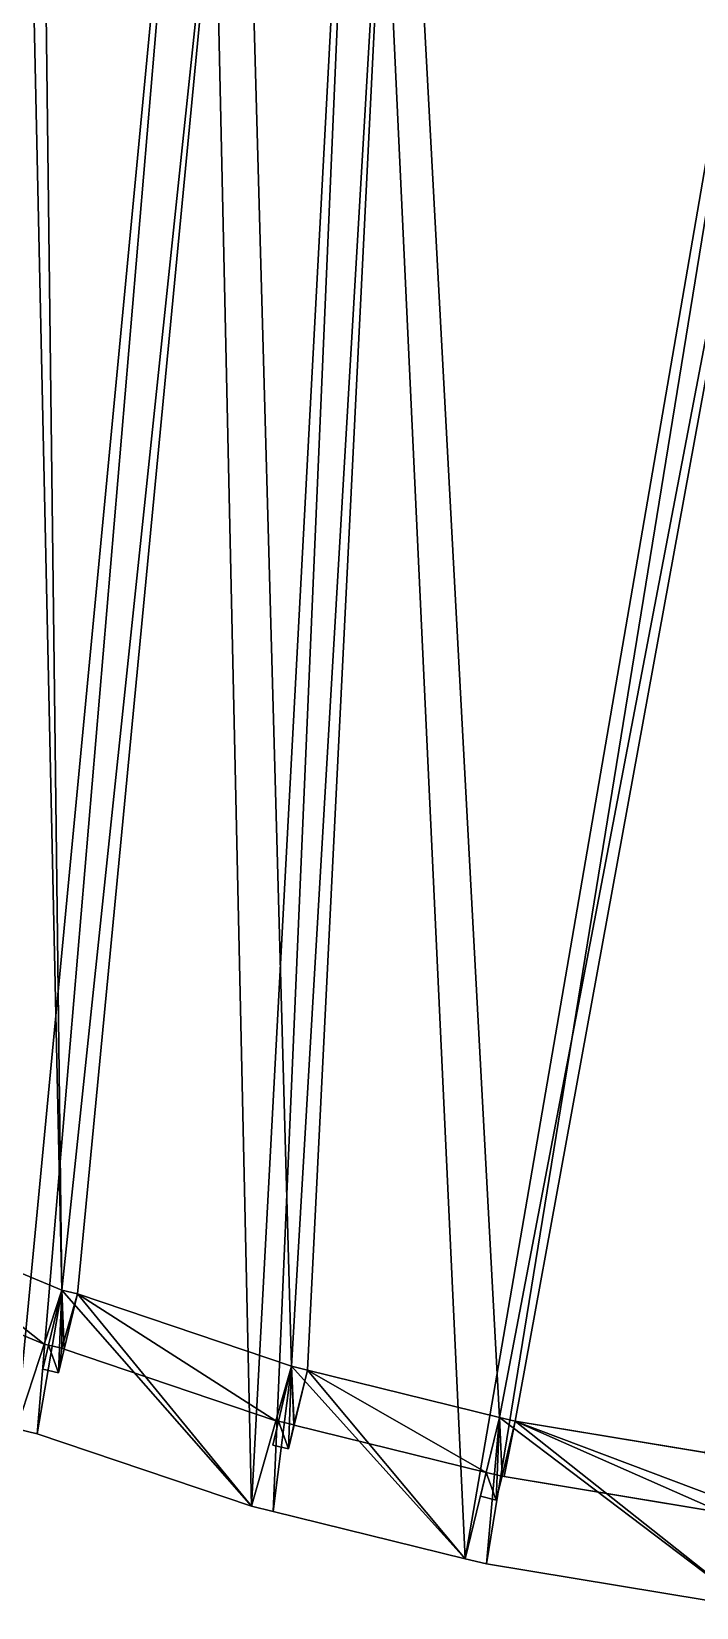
# Model space of a CAD drawing. Extents: x -282 to 16, y -6 to 46.
# Drawn here: x -8.19 to -4.07, y -2.38 to 7.37 of the extents above; entities that cross this region are included whole.
import ezdxf

# ---------------------------------------------------------------- set-up
doc = ezdxf.new("R2010")
doc.units = 0

msp = doc.modelspace()

# ---------------------------------------------------------------- linework, layer by layer
for points in [[(-6.1277, 11.2848, 11.1482), (-5.5031, -2.0778, 11.1482), (-3.0807, 11.9718, 11.1482)], [(-3.0807, 11.9718, 11.1482), (-5.5031, -2.0778, 11.1482), (-6.1277, 11.2848, 11.1482)], [(-3.0807, 11.9718, 11.1482), (-5.5031, -2.0778, 11.1482), (-5.3718, -2.1093, 11.1482)], [(-5.3718, -2.1093, 11.1482), (-5.5031, -2.0778, 11.1482), (-3.0807, 11.9718, 11.1482)], [(-3.0807, 11.9718, 11.1482), (-5.3718, -2.1093, 11.1482), (-3.737, -2.3796, 11.1482)], [(-3.737, -2.3796, 11.1482), (-5.3718, -2.1093, 11.1482), (-3.0807, 11.9718, 11.1482)], [(-7.1093, 11.0319, 11.1482), (-6.8268, -1.7527, 11.1482), (-6.1277, 11.2848, 11.1482)], [(-6.1277, 11.2848, 11.1482), (-6.8268, -1.7527, 11.1482), (-7.1093, 11.0319, 11.1482)], [(-6.1277, 11.2848, 11.1482), (-6.8268, -1.7527, 11.1482), (-6.6926, -1.7848, 11.1482)], [(-6.6926, -1.7848, 11.1482), (-6.8268, -1.7527, 11.1482), (-6.1277, 11.2848, 11.1482)], [(-6.1277, 11.2848, 11.1482), (-6.6926, -1.7848, 11.1482), (-5.5031, -2.0778, 11.1482)], [(-5.5031, -2.0778, 11.1482), (-6.6926, -1.7848, 11.1482), (-6.1277, 11.2848, 11.1482)], [(-8.3621, 10.709, 11.1482), (-8.2806, -1.2741, 11.1482), (-7.1093, 11.0319, 11.1482)], [(-7.1093, 11.0319, 11.1482), (-8.2806, -1.2741, 11.1482), (-8.3621, 10.709, 11.1482)], [(-7.1093, 11.0319, 11.1482), (-8.2806, -1.2741, 11.1482), (-8.1529, -1.3047, 11.1482)], [(-8.1529, -1.3047, 11.1482), (-8.2806, -1.2741, 11.1482), (-7.1093, 11.0319, 11.1482)], [(-7.1093, 11.0319, 11.1482), (-8.1529, -1.3047, 11.1482), (-6.8268, -1.7527, 11.1482)], [(-6.8268, -1.7527, 11.1482), (-8.1529, -1.3047, 11.1482), (-7.1093, 11.0319, 11.1482)], [(-2.9424, 11.0804, 10.9382), (-5.2907, -1.2033, 10.9382), (-5.9164, 10.4099, 10.9382)], [(-5.9164, 10.4099, -0.0618), (-5.2907, -1.2033, -0.0618), (-2.9424, 11.0804, -0.0618)], [(-2.9424, 11.0804, -0.0618), (-5.2907, -1.2033, -0.0618), (-5.9164, 10.4099, -0.0618)], [(-5.1934, -1.2265, 10.9382), (-5.2907, -1.2033, 10.9382), (-2.9424, 11.0804, 10.9382)], [(-2.9424, 11.0804, -0.0618), (-5.2907, -1.2033, -0.0618), (-5.1934, -1.2265, -0.0618)], [(-5.1934, -1.2265, -0.0618), (-5.2907, -1.2033, -0.0618), (-2.9424, 11.0804, -0.0618)], [(-4.0172, -1.4211, 10.9382), (-5.1934, -1.2265, 10.9382), (-2.9424, 11.0804, 10.9382)], [(-2.9424, 11.0804, -0.0618), (-5.1934, -1.2265, -0.0618), (-3.4728, -1.5111, -0.0618)], [(-3.4728, -1.5111, -0.0618), (-5.1934, -1.2265, -0.0618), (-2.9424, 11.0804, -0.0618)], [(-5.9164, 10.4099, 10.9382), (-6.5775, -0.8869, 10.9382), (-6.8848, 10.1603, 10.9382)], [(-6.8848, 10.1603, -0.0618), (-6.5775, -0.8869, -0.0618), (-5.9164, 10.4099, -0.0618)], [(-5.9164, 10.4099, -0.0618), (-6.5775, -0.8869, -0.0618), (-6.8848, 10.1603, -0.0618)], [(-6.4802, -0.9102, 10.9382), (-6.5775, -0.8869, 10.9382), (-5.9164, 10.4099, 10.9382)], [(-5.9164, 10.4099, -0.0618), (-6.5775, -0.8869, -0.0618), (-6.4802, -0.9102, -0.0618)], [(-6.4802, -0.9102, -0.0618), (-6.5775, -0.8869, -0.0618), (-5.9164, 10.4099, -0.0618)], [(-5.2907, -1.2033, 10.9382), (-6.4802, -0.9102, 10.9382), (-5.9164, 10.4099, 10.9382)], [(-5.9164, 10.4099, -0.0618), (-6.4802, -0.9102, -0.0618), (-5.2907, -1.2033, -0.0618)], [(-5.2907, -1.2033, -0.0618), (-6.4802, -0.9102, -0.0618), (-5.9164, 10.4099, -0.0618)], [(-6.8848, 10.1603, 10.9382), (-8.0009, -0.4156, 10.9382), (-8.1262, 9.8404, 10.9382)], [(-8.1262, 9.8404, -0.0618), (-8.0009, -0.4156, -0.0618), (-6.8848, 10.1603, -0.0618)], [(-6.8848, 10.1603, -0.0618), (-8.0009, -0.4156, -0.0618), (-8.1262, 9.8404, -0.0618)], [(-7.9036, -0.4389, 10.9382), (-8.0009, -0.4156, 10.9382), (-6.8848, 10.1603, 10.9382)], [(-6.8848, 10.1603, -0.0618), (-8.0009, -0.4156, -0.0618), (-7.9036, -0.4389, -0.0618)], [(-7.9036, -0.4389, -0.0618), (-8.0009, -0.4156, -0.0618), (-6.8848, 10.1603, -0.0618)], [(-6.5775, -0.8869, 10.9382), (-7.9036, -0.4389, 10.9382), (-6.8848, 10.1603, 10.9382)], [(-6.8848, 10.1603, -0.0618), (-7.9036, -0.4389, -0.0618), (-6.5775, -0.8869, -0.0618)], [(-6.5775, -0.8869, -0.0618), (-7.9036, -0.4389, -0.0618), (-6.8848, 10.1603, -0.0618)], [(-8.0009, -0.4156, 10.9382), (-9.123, 0.0524, 10.9382), (-8.2224, 9.813, 10.9382)], [(-8.2224, 9.813, -0.0618), (-9.123, 0.0524, -0.0618), (-8.0009, -0.4156, -0.0618)], [(-8.0009, -0.4156, -0.0618), (-9.123, 0.0524, -0.0618), (-8.2224, 9.813, -0.0618)], [(-8.1262, 9.8404, 10.9382), (-8.0009, -0.4156, 10.9382), (-8.2224, 9.813, 10.9382)], [(-8.2224, 9.813, -0.0618), (-8.0009, -0.4156, -0.0618), (-8.1262, 9.8404, -0.0618)], [(-8.1262, 9.8404, -0.0618), (-8.0009, -0.4156, -0.0618), (-8.2224, 9.813, -0.0618)], [(-9.2723, -0.2645, -0.0618), (-9.123, 0.0524, -0.0618), (-8.1097, -0.7495, -0.0618)], [(-8.1097, -0.7495, -0.0618), (-9.123, 0.0524, -0.0618), (-9.2723, -0.2645, -0.0618)], [(-9.123, 0.0524, 10.9382), (-9.2723, -0.2645, 10.9382), (-8.1097, -0.7495, 10.9382)], [(-8.1097, -0.7495, 10.9382), (-9.2723, -0.2645, 10.9382), (-9.123, 0.0524, 10.9382)], [(-8.0009, -0.4156, 10.9482), (-9.123, 0.0524, 10.9482), (-8.2806, -1.2741, 10.9482)], [(-9.123, 0.0524, 10.9482), (-8.0009, -0.4156, 10.9482), (-9.123, 0.0524, 10.9382)], [(-8.0009, -0.4156, 10.9382), (-9.123, 0.0524, 10.9382), (-8.0009, -0.4156, 10.9482)], [(-9.123, 0.0524, 11.1482), (-8.0009, -0.4156, 11.1482), (-9.123, 0.0524, 10.9482)], [(-8.0009, -0.4156, 10.9482), (-9.123, 0.0524, 10.9482), (-8.0009, -0.4156, 11.1482)], [(-8.1097, -0.7495, -0.0618), (-9.123, 0.0524, -0.0618), (-8.0009, -0.4156, -0.0618)], [(-8.0009, -0.4156, -0.0618), (-9.123, 0.0524, -0.0618), (-8.1097, -0.7495, -0.0618)], [(-9.123, 0.0524, 10.9382), (-8.1097, -0.7495, 10.9382), (-8.0009, -0.4156, 10.9382)], [(-8.0009, -0.4156, 10.9382), (-8.1097, -0.7495, 10.9382), (-9.123, 0.0524, 10.9382)], [(-9.123, 0.0524, 10.9382), (-8.0009, -0.4156, -0.0618), (-9.123, 0.0524, -0.0618)], [(-8.0009, -0.4156, -0.0618), (-9.123, 0.0524, 10.9382), (-8.0009, -0.4156, 10.9382)], [(-8.0009, -0.4156, 10.9382), (-9.123, 0.0524, 10.9382), (-8.0009, -0.4156, -0.0618)], [(-9.123, 0.0524, -0.0618), (-8.0009, -0.4156, -0.0618), (-9.123, 0.0524, 10.9382)], [(-8.1097, -0.7495, 10.9382), (-9.2723, -0.2645, -0.0618), (-8.1097, -0.7495, -0.0618)], [(-9.2723, -0.2645, -0.0618), (-8.1097, -0.7495, 10.9382), (-9.2723, -0.2645, 10.9382)], [(-9.2723, -0.2645, 10.9382), (-8.1097, -0.7495, 10.9382), (-9.2723, -0.2645, -0.0618)], [(-8.1097, -0.7495, -0.0618), (-9.2723, -0.2645, -0.0618), (-8.1097, -0.7495, 10.9382)], [(-8.1529, -1.3047, 10.9482), (-8.0009, -0.4156, 10.9482), (-8.2806, -1.2741, 10.9482)], [(-6.8268, -1.7527, 10.9482), (-8.0009, -0.4156, 10.9482), (-8.1529, -1.3047, 10.9482)], [(-8.1097, -0.7495, -0.0618), (-8.0009, -0.4156, -0.0618), (-8.0823, -0.756, -0.0618)], [(-8.0823, -0.756, -0.0618), (-8.0009, -0.4156, -0.0618), (-8.1097, -0.7495, -0.0618)], [(-8.0009, -0.4156, 10.9382), (-8.1097, -0.7495, 10.9382), (-8.0823, -0.756, 10.9382)], [(-8.0823, -0.756, 10.9382), (-8.1097, -0.7495, 10.9382), (-8.0009, -0.4156, 10.9382)], [(-8.0009, -0.4156, -0.0618), (-8.0005, -0.7756, -0.0618), (-8.0823, -0.756, -0.0618)], [(-8.0823, -0.756, 10.9382), (-8.0205, -0.9273, 10.9382), (-8.0009, -0.4156, 10.9382)], [(-8.0823, -0.756, -0.0618), (-8.0005, -0.7756, -0.0618), (-8.0009, -0.4156, -0.0618)], [(-8.0009, -0.4156, 10.9382), (-8.0205, -0.9273, 10.9382), (-8.0823, -0.756, 10.9382)], [(-8.0009, -0.4156, 10.9382), (-8.0823, -0.756, -0.0618), (-8.0823, -0.756, 10.9382)], [(-8.0823, -0.756, -0.0618), (-8.0009, -0.4156, 10.9382), (-8.0009, -0.4156, -0.0618)], [(-8.0009, -0.4156, -0.0618), (-8.0009, -0.4156, 10.9382), (-8.0823, -0.756, -0.0618)], [(-8.0823, -0.756, 10.9382), (-8.0823, -0.756, -0.0618), (-8.0009, -0.4156, 10.9382)], [(-8.0009, -0.4156, 10.9382), (-8.0205, -0.9273, 10.9382), (-7.9854, -0.7807, 10.9382)], [(-7.9854, -0.7807, 10.9382), (-8.0205, -0.9273, 10.9382), (-8.0009, -0.4156, 10.9382)], [(-8.0005, -0.7756, -0.0618), (-8.0009, -0.4156, -0.0618), (-7.9036, -0.4389, -0.0618)], [(-8.0009, -0.4156, 10.9382), (-7.9036, -0.4389, -0.0618), (-8.0009, -0.4156, -0.0618)], [(-7.9036, -0.4389, -0.0618), (-8.0009, -0.4156, 10.9382), (-7.9036, -0.4389, 10.9382)], [(-8.0009, -0.4156, 10.9382), (-7.9854, -0.7807, 10.9382), (-7.9036, -0.4389, 10.9382)], [(-7.9036, -0.4389, -0.0618), (-8.0009, -0.4156, -0.0618), (-8.0005, -0.7756, -0.0618)], [(-7.9036, -0.4389, 10.9382), (-8.0009, -0.4156, 10.9382), (-7.9036, -0.4389, -0.0618)], [(-8.0009, -0.4156, -0.0618), (-7.9036, -0.4389, -0.0618), (-8.0009, -0.4156, 10.9382)], [(-7.9036, -0.4389, 10.9382), (-7.9854, -0.7807, 10.9382), (-8.0009, -0.4156, 10.9382)], [(-7.9036, -0.4389, 10.9482), (-8.0009, -0.4156, 10.9482), (-6.8268, -1.7527, 10.9482)], [(-8.0009, -0.4156, 10.9482), (-7.9036, -0.4389, 10.9482), (-8.0009, -0.4156, 10.9382)], [(-7.9036, -0.4389, 10.9382), (-8.0009, -0.4156, 10.9382), (-7.9036, -0.4389, 10.9482)], [(-8.0009, -0.4156, 11.1482), (-7.9036, -0.4389, 11.1482), (-8.0009, -0.4156, 10.9482)], [(-7.9036, -0.4389, 10.9482), (-8.0009, -0.4156, 10.9482), (-7.9036, -0.4389, 11.1482)], [(-8.0005, -0.7756, -0.0618), (-7.9036, -0.4389, -0.0618), (-7.9854, -0.7807, -0.0618)], [(-7.9854, -0.7807, -0.0618), (-7.9036, -0.4389, -0.0618), (-8.0005, -0.7756, -0.0618)], [(-6.6744, -1.2236, 10.9382), (-7.9036, -0.4389, 10.9382), (-7.9854, -0.7807, 10.9382)], [(-7.9854, -0.7807, 10.9382), (-7.9036, -0.4389, 10.9382), (-6.6744, -1.2236, 10.9382)], [(-7.9854, -0.7807, -0.0618), (-7.9036, -0.4389, 10.9382), (-7.9854, -0.7807, 10.9382)], [(-7.9036, -0.4389, 10.9382), (-7.9854, -0.7807, -0.0618), (-7.9036, -0.4389, -0.0618)], [(-7.9036, -0.4389, -0.0618), (-7.9854, -0.7807, -0.0618), (-7.9036, -0.4389, 10.9382)], [(-7.9854, -0.7807, 10.9382), (-7.9036, -0.4389, 10.9382), (-7.9854, -0.7807, -0.0618)], [(-7.9036, -0.4389, -0.0618), (-6.6744, -1.2236, -0.0618), (-7.9854, -0.7807, -0.0618)], [(-7.9854, -0.7807, -0.0618), (-6.6744, -1.2236, -0.0618), (-7.9036, -0.4389, -0.0618)], [(-7.9036, -0.4389, 10.9382), (-6.6744, -1.2236, 10.9382), (-6.5775, -0.8869, 10.9382)], [(-6.5775, -0.8869, 10.9382), (-6.6744, -1.2236, 10.9382), (-7.9036, -0.4389, 10.9382)], [(-7.9036, -0.4389, 10.9382), (-6.5775, -0.8869, -0.0618), (-7.9036, -0.4389, -0.0618)], [(-6.5775, -0.8869, -0.0618), (-7.9036, -0.4389, 10.9382), (-6.5775, -0.8869, 10.9382)], [(-6.5775, -0.8869, 10.9382), (-7.9036, -0.4389, 10.9382), (-6.5775, -0.8869, -0.0618)], [(-7.9036, -0.4389, -0.0618), (-6.5775, -0.8869, -0.0618), (-7.9036, -0.4389, 10.9382)], [(-6.5775, -0.8869, 10.9482), (-7.9036, -0.4389, 10.9482), (-6.8268, -1.7527, 10.9482)], [(-7.9036, -0.4389, 10.9482), (-6.5775, -0.8869, 10.9482), (-7.9036, -0.4389, 10.9382)], [(-6.5775, -0.8869, 10.9382), (-7.9036, -0.4389, 10.9382), (-6.5775, -0.8869, 10.9482)], [(-7.9036, -0.4389, 11.1482), (-6.5775, -0.8869, 11.1482), (-7.9036, -0.4389, 10.9482)], [(-6.5775, -0.8869, 10.9482), (-7.9036, -0.4389, 10.9482), (-6.5775, -0.8869, 11.1482)], [(-6.6744, -1.2236, -0.0618), (-7.9036, -0.4389, -0.0618), (-6.5775, -0.8869, -0.0618)], [(-6.5775, -0.8869, -0.0618), (-7.9036, -0.4389, -0.0618), (-6.6744, -1.2236, -0.0618)], [(-8.0823, -0.756, -0.0618), (-8.0205, -0.9273, -0.0618), (-8.1178, -0.9041, -0.0618)], [(-8.0823, -0.756, 10.9382), (-8.1178, -0.9041, -0.0618), (-8.1178, -0.9041, 10.9382)], [(-8.1178, -0.9041, -0.0618), (-8.0823, -0.756, 10.9382), (-8.0823, -0.756, -0.0618)], [(-8.0205, -0.9273, 10.9382), (-8.0823, -0.756, 10.9382), (-8.1178, -0.9041, 10.9382)], [(-8.1178, -0.9041, -0.0618), (-8.0205, -0.9273, -0.0618), (-8.0823, -0.756, -0.0618)], [(-8.0823, -0.756, -0.0618), (-8.0823, -0.756, 10.9382), (-8.1178, -0.9041, -0.0618)], [(-8.1178, -0.9041, 10.9382), (-8.1178, -0.9041, -0.0618), (-8.0823, -0.756, 10.9382)], [(-8.1178, -0.9041, 10.9382), (-8.0823, -0.756, 10.9382), (-8.0205, -0.9273, 10.9382)], [(-8.0823, -0.756, -0.0618), (-8.1097, -0.7495, 10.9382), (-8.1097, -0.7495, -0.0618)], [(-8.1097, -0.7495, 10.9382), (-8.0823, -0.756, -0.0618), (-8.0823, -0.756, 10.9382)], [(-8.0823, -0.756, 10.9382), (-8.0823, -0.756, -0.0618), (-8.1097, -0.7495, 10.9382)], [(-8.1097, -0.7495, -0.0618), (-8.1097, -0.7495, 10.9382), (-8.0823, -0.756, -0.0618)], [(-8.0205, -0.9273, -0.0618), (-8.0823, -0.756, -0.0618), (-8.0005, -0.7756, -0.0618)], [(-8.0005, -0.7756, -0.0618), (-8.0823, -0.756, -0.0618), (-8.0205, -0.9273, -0.0618)], [(-8.0205, -0.9273, -0.0618), (-8.0005, -0.7756, -0.0618), (-7.9854, -0.7807, -0.0618)], [(-7.9854, -0.7807, -0.0618), (-8.0005, -0.7756, -0.0618), (-8.0205, -0.9273, -0.0618)], [(-7.9854, -0.7807, -0.0618), (-8.0205, -0.9273, 10.9382), (-8.0205, -0.9273, -0.0618)], [(-8.0205, -0.9273, 10.9382), (-7.9854, -0.7807, -0.0618), (-7.9854, -0.7807, 10.9382)], [(-7.9854, -0.7807, 10.9382), (-7.9854, -0.7807, -0.0618), (-8.0205, -0.9273, 10.9382)], [(-8.0205, -0.9273, -0.0618), (-8.0205, -0.9273, 10.9382), (-7.9854, -0.7807, -0.0618)], [(-6.6744, -1.2236, 10.9382), (-7.9854, -0.7807, -0.0618), (-6.6744, -1.2236, -0.0618)], [(-7.9854, -0.7807, -0.0618), (-6.6744, -1.2236, 10.9382), (-7.9854, -0.7807, 10.9382)], [(-7.9854, -0.7807, 10.9382), (-6.6744, -1.2236, 10.9382), (-7.9854, -0.7807, -0.0618)], [(-6.6744, -1.2236, -0.0618), (-7.9854, -0.7807, -0.0618), (-6.6744, -1.2236, 10.9382)], [(-8.0205, -0.9273, 10.9382), (-8.1178, -0.9041, -0.0618), (-8.0205, -0.9273, -0.0618)], [(-8.1178, -0.9041, -0.0618), (-8.0205, -0.9273, 10.9382), (-8.1178, -0.9041, 10.9382)], [(-8.1178, -0.9041, 10.9382), (-8.0205, -0.9273, 10.9382), (-8.1178, -0.9041, -0.0618)], [(-8.0205, -0.9273, -0.0618), (-8.1178, -0.9041, -0.0618), (-8.0205, -0.9273, 10.9382)], [(-6.6926, -1.7848, 10.9482), (-6.5775, -0.8869, 10.9482), (-6.8268, -1.7527, 10.9482)], [(-5.5031, -2.0778, 10.9482), (-6.5775, -0.8869, 10.9482), (-6.6926, -1.7848, 10.9482)], [(-6.5775, -0.8869, 10.9382), (-6.6744, -1.2236, 10.9382), (-6.659, -1.2273, 10.9382)], [(-6.659, -1.2273, 10.9382), (-6.6744, -1.2236, 10.9382), (-6.5775, -0.8869, 10.9382)], [(-6.6744, -1.2236, -0.0618), (-6.5775, -0.8869, -0.0618), (-6.659, -1.2273, -0.0618)], [(-6.659, -1.2273, -0.0618), (-6.5775, -0.8869, -0.0618), (-6.6744, -1.2236, -0.0618)], [(-6.5775, -0.8869, 10.9382), (-6.659, -1.2273, -0.0618), (-6.659, -1.2273, 10.9382)], [(-6.659, -1.2273, -0.0618), (-6.5775, -0.8869, 10.9382), (-6.5775, -0.8869, -0.0618)], [(-6.5775, -0.8869, -0.0618), (-6.5775, -0.8869, 10.9382), (-6.659, -1.2273, -0.0618)], [(-6.659, -1.2273, 10.9382), (-6.659, -1.2273, -0.0618), (-6.5775, -0.8869, 10.9382)], [(-6.5775, -0.8869, -0.0618), (-6.5628, -1.2503, -0.0618), (-6.659, -1.2273, -0.0618)], [(-6.659, -1.2273, 10.9382), (-6.5971, -1.3986, 10.9382), (-6.5775, -0.8869, 10.9382)], [(-6.659, -1.2273, -0.0618), (-6.5628, -1.2503, -0.0618), (-6.5775, -0.8869, -0.0618)], [(-6.5775, -0.8869, 10.9382), (-6.5971, -1.3986, 10.9382), (-6.659, -1.2273, 10.9382)], [(-6.5775, -0.8869, 10.9382), (-6.5971, -1.3986, 10.9382), (-6.5617, -1.2506, 10.9382)], [(-6.5617, -1.2506, 10.9382), (-6.5971, -1.3986, 10.9382), (-6.5775, -0.8869, 10.9382)], [(-6.4802, -0.9102, 10.9482), (-6.5775, -0.8869, 10.9482), (-5.5031, -2.0778, 10.9482)], [(-6.5775, -0.8869, 10.9482), (-6.4802, -0.9102, 10.9482), (-6.5775, -0.8869, 10.9382)], [(-6.4802, -0.9102, 10.9382), (-6.5775, -0.8869, 10.9382), (-6.4802, -0.9102, 10.9482)], [(-6.5775, -0.8869, 11.1482), (-6.4802, -0.9102, 11.1482), (-6.5775, -0.8869, 10.9482)], [(-6.4802, -0.9102, 10.9482), (-6.5775, -0.8869, 10.9482), (-6.4802, -0.9102, 11.1482)], [(-6.5628, -1.2503, -0.0618), (-6.5775, -0.8869, -0.0618), (-6.4802, -0.9102, -0.0618)], [(-6.5775, -0.8869, 10.9382), (-6.4802, -0.9102, -0.0618), (-6.5775, -0.8869, -0.0618)], [(-6.4802, -0.9102, -0.0618), (-6.5775, -0.8869, 10.9382), (-6.4802, -0.9102, 10.9382)], [(-6.5775, -0.8869, 10.9382), (-6.5617, -1.2506, 10.9382), (-6.4802, -0.9102, 10.9382)], [(-6.4802, -0.9102, -0.0618), (-6.5775, -0.8869, -0.0618), (-6.5628, -1.2503, -0.0618)], [(-6.4802, -0.9102, 10.9382), (-6.5775, -0.8869, 10.9382), (-6.4802, -0.9102, -0.0618)], [(-6.5775, -0.8869, -0.0618), (-6.4802, -0.9102, -0.0618), (-6.5775, -0.8869, 10.9382)], [(-6.4802, -0.9102, 10.9382), (-6.5617, -1.2506, 10.9382), (-6.5775, -0.8869, 10.9382)], [(-6.5628, -1.2503, -0.0618), (-6.4802, -0.9102, -0.0618), (-6.5617, -1.2506, -0.0618)], [(-6.5617, -1.2506, -0.0618), (-6.4802, -0.9102, -0.0618), (-6.5628, -1.2503, -0.0618)], [(-5.3733, -1.5434, 10.9382), (-6.4802, -0.9102, 10.9382), (-6.5617, -1.2506, 10.9382)], [(-6.5617, -1.2506, 10.9382), (-6.4802, -0.9102, 10.9382), (-5.3733, -1.5434, 10.9382)], [(-6.5617, -1.2506, -0.0618), (-6.4802, -0.9102, 10.9382), (-6.5617, -1.2506, 10.9382)], [(-6.4802, -0.9102, 10.9382), (-6.5617, -1.2506, -0.0618), (-6.4802, -0.9102, -0.0618)], [(-6.4802, -0.9102, -0.0618), (-6.5617, -1.2506, -0.0618), (-6.4802, -0.9102, 10.9382)], [(-6.5617, -1.2506, 10.9382), (-6.4802, -0.9102, 10.9382), (-6.5617, -1.2506, -0.0618)], [(-6.4802, -0.9102, -0.0618), (-5.3733, -1.5434, -0.0618), (-6.5617, -1.2506, -0.0618)], [(-6.5617, -1.2506, -0.0618), (-5.3733, -1.5434, -0.0618), (-6.4802, -0.9102, -0.0618)], [(-6.4802, -0.9102, 10.9382), (-5.2907, -1.2033, -0.0618), (-6.4802, -0.9102, -0.0618)], [(-5.2907, -1.2033, -0.0618), (-6.4802, -0.9102, 10.9382), (-5.2907, -1.2033, 10.9382)], [(-5.2907, -1.2033, 10.9382), (-6.4802, -0.9102, 10.9382), (-5.2907, -1.2033, -0.0618)], [(-6.4802, -0.9102, -0.0618), (-5.2907, -1.2033, -0.0618), (-6.4802, -0.9102, 10.9382)], [(-6.4802, -0.9102, 10.9382), (-5.3733, -1.5434, 10.9382), (-5.2907, -1.2033, 10.9382)], [(-5.2907, -1.2033, 10.9382), (-5.3733, -1.5434, 10.9382), (-6.4802, -0.9102, 10.9382)], [(-5.3733, -1.5434, -0.0618), (-6.4802, -0.9102, -0.0618), (-5.2907, -1.2033, -0.0618)], [(-5.2907, -1.2033, -0.0618), (-6.4802, -0.9102, -0.0618), (-5.3733, -1.5434, -0.0618)], [(-5.2907, -1.2033, 10.9482), (-6.4802, -0.9102, 10.9482), (-5.5031, -2.0778, 10.9482)], [(-6.4802, -0.9102, 10.9482), (-5.2907, -1.2033, 10.9482), (-6.4802, -0.9102, 10.9382)], [(-5.2907, -1.2033, 10.9382), (-6.4802, -0.9102, 10.9382), (-5.2907, -1.2033, 10.9482)], [(-6.4802, -0.9102, 11.1482), (-5.2907, -1.2033, 11.1482), (-6.4802, -0.9102, 10.9482)], [(-5.2907, -1.2033, 10.9482), (-6.4802, -0.9102, 10.9482), (-5.2907, -1.2033, 11.1482)], [(-6.659, -1.2273, -0.0618), (-6.5971, -1.3986, -0.0618), (-6.6944, -1.3753, -0.0618)], [(-6.659, -1.2273, 10.9382), (-6.6944, -1.3753, -0.0618), (-6.6944, -1.3753, 10.9382)], [(-6.6944, -1.3753, -0.0618), (-6.659, -1.2273, 10.9382), (-6.659, -1.2273, -0.0618)], [(-6.5971, -1.3986, 10.9382), (-6.659, -1.2273, 10.9382), (-6.6944, -1.3753, 10.9382)], [(-6.6944, -1.3753, -0.0618), (-6.5971, -1.3986, -0.0618), (-6.659, -1.2273, -0.0618)], [(-6.659, -1.2273, -0.0618), (-6.659, -1.2273, 10.9382), (-6.6944, -1.3753, -0.0618)], [(-6.6944, -1.3753, 10.9382), (-6.6944, -1.3753, -0.0618), (-6.659, -1.2273, 10.9382)], [(-6.6944, -1.3753, 10.9382), (-6.659, -1.2273, 10.9382), (-6.5971, -1.3986, 10.9382)], [(-6.659, -1.2273, -0.0618), (-6.6744, -1.2236, 10.9382), (-6.6744, -1.2236, -0.0618)], [(-6.6744, -1.2236, 10.9382), (-6.659, -1.2273, -0.0618), (-6.659, -1.2273, 10.9382)], [(-6.659, -1.2273, 10.9382), (-6.659, -1.2273, -0.0618), (-6.6744, -1.2236, 10.9382)], [(-6.6744, -1.2236, -0.0618), (-6.6744, -1.2236, 10.9382), (-6.659, -1.2273, -0.0618)], [(-6.5971, -1.3986, -0.0618), (-6.659, -1.2273, -0.0618), (-6.5628, -1.2503, -0.0618)], [(-6.5628, -1.2503, -0.0618), (-6.659, -1.2273, -0.0618), (-6.5971, -1.3986, -0.0618)], [(-6.5971, -1.3986, -0.0618), (-6.5628, -1.2503, -0.0618), (-6.5617, -1.2506, -0.0618)], [(-6.5617, -1.2506, -0.0618), (-6.5628, -1.2503, -0.0618), (-6.5971, -1.3986, -0.0618)], [(-6.5617, -1.2506, -0.0618), (-6.5971, -1.3986, 10.9382), (-6.5971, -1.3986, -0.0618)], [(-6.5971, -1.3986, 10.9382), (-6.5617, -1.2506, -0.0618), (-6.5617, -1.2506, 10.9382)], [(-6.5617, -1.2506, 10.9382), (-6.5617, -1.2506, -0.0618), (-6.5971, -1.3986, 10.9382)], [(-6.5971, -1.3986, -0.0618), (-6.5971, -1.3986, 10.9382), (-6.5617, -1.2506, -0.0618)], [(-5.3733, -1.5434, 10.9382), (-6.5617, -1.2506, -0.0618), (-5.3733, -1.5434, -0.0618)], [(-6.5617, -1.2506, -0.0618), (-5.3733, -1.5434, 10.9382), (-6.5617, -1.2506, 10.9382)], [(-6.5617, -1.2506, 10.9382), (-5.3733, -1.5434, 10.9382), (-6.5617, -1.2506, -0.0618)], [(-5.3733, -1.5434, -0.0618), (-6.5617, -1.2506, -0.0618), (-5.3733, -1.5434, 10.9382)], [(-5.3718, -2.1093, 10.9482), (-5.2907, -1.2033, 10.9482), (-5.5031, -2.0778, 10.9482)], [(-5.2907, -1.2033, 10.9382), (-5.3733, -1.5434, 10.9382), (-5.3722, -1.5436, 10.9382)], [(-5.3722, -1.5436, 10.9382), (-5.3733, -1.5434, 10.9382), (-5.2907, -1.2033, 10.9382)], [(-5.3733, -1.5434, -0.0618), (-5.2907, -1.2033, -0.0618), (-5.3722, -1.5436, -0.0618)], [(-5.3722, -1.5436, -0.0618), (-5.2907, -1.2033, -0.0618), (-5.3733, -1.5434, -0.0618)], [(-5.2907, -1.2033, 10.9382), (-5.3722, -1.5436, -0.0618), (-5.3722, -1.5436, 10.9382)], [(-5.3722, -1.5436, -0.0618), (-5.2907, -1.2033, 10.9382), (-5.2907, -1.2033, -0.0618)], [(-5.2907, -1.2033, -0.0618), (-5.2907, -1.2033, 10.9382), (-5.3722, -1.5436, -0.0618)], [(-5.3722, -1.5436, 10.9382), (-5.3722, -1.5436, -0.0618), (-5.2907, -1.2033, 10.9382)], [(-5.2907, -1.2033, -0.0618), (-5.2749, -1.5669, -0.0618), (-5.3722, -1.5436, -0.0618)], [(-5.3722, -1.5436, 10.9382), (-5.3104, -1.715, 10.9382), (-5.2907, -1.2033, 10.9382)], [(-5.3722, -1.5436, -0.0618), (-5.2749, -1.5669, -0.0618), (-5.2907, -1.2033, -0.0618)], [(-5.2907, -1.2033, 10.9382), (-5.3104, -1.715, 10.9382), (-5.3722, -1.5436, 10.9382)], [(-3.737, -2.3796, 10.9482), (-5.2907, -1.2033, 10.9482), (-5.3718, -2.1093, 10.9482)], [(-5.2907, -1.2033, 10.9382), (-5.3104, -1.715, 10.9382), (-5.2749, -1.5669, 10.9382)], [(-5.2749, -1.5669, 10.9382), (-5.3104, -1.715, 10.9382), (-5.2907, -1.2033, 10.9382)], [(-5.2749, -1.5669, -0.0618), (-5.2907, -1.2033, -0.0618), (-5.1934, -1.2265, -0.0618)], [(-5.2907, -1.2033, 10.9382), (-5.1934, -1.2265, -0.0618), (-5.2907, -1.2033, -0.0618)], [(-5.1934, -1.2265, -0.0618), (-5.2907, -1.2033, 10.9382), (-5.1934, -1.2265, 10.9382)], [(-5.2907, -1.2033, 10.9382), (-5.2749, -1.5669, 10.9382), (-5.1934, -1.2265, 10.9382)], [(-5.1934, -1.2265, -0.0618), (-5.2907, -1.2033, -0.0618), (-5.2749, -1.5669, -0.0618)], [(-5.1934, -1.2265, 10.9382), (-5.2907, -1.2033, 10.9382), (-5.1934, -1.2265, -0.0618)], [(-5.2907, -1.2033, -0.0618), (-5.1934, -1.2265, -0.0618), (-5.2907, -1.2033, 10.9382)], [(-5.1934, -1.2265, 10.9382), (-5.2749, -1.5669, 10.9382), (-5.2907, -1.2033, 10.9382)], [(-5.1934, -1.2265, 10.9482), (-5.2907, -1.2033, 10.9482), (-3.737, -2.3796, 10.9482)], [(-5.2907, -1.2033, 10.9482), (-5.1934, -1.2265, 10.9482), (-5.2907, -1.2033, 10.9382)], [(-5.1934, -1.2265, 10.9382), (-5.2907, -1.2033, 10.9382), (-5.1934, -1.2265, 10.9482)], [(-5.2907, -1.2033, 11.1482), (-5.1934, -1.2265, 11.1482), (-5.2907, -1.2033, 10.9482)], [(-5.1934, -1.2265, 10.9482), (-5.2907, -1.2033, 10.9482), (-5.1934, -1.2265, 11.1482)], [(-5.1934, -1.2265, -0.0618), (-5.2628, -1.5698, -0.0618), (-5.2749, -1.5669, -0.0618)], [(-5.2749, -1.5669, -0.0618), (-5.2628, -1.5698, -0.0618), (-5.1934, -1.2265, -0.0618)], [(-5.2628, -1.5698, 10.9382), (-5.1934, -1.2265, 10.9382), (-5.2749, -1.5669, 10.9382)], [(-5.2749, -1.5669, 10.9382), (-5.1934, -1.2265, 10.9382), (-5.2628, -1.5698, 10.9382)], [(-5.2749, -1.5669, -0.0618), (-5.1934, -1.2265, 10.9382), (-5.2749, -1.5669, 10.9382)], [(-5.1934, -1.2265, 10.9382), (-5.2749, -1.5669, -0.0618), (-5.1934, -1.2265, -0.0618)], [(-5.1934, -1.2265, -0.0618), (-5.2749, -1.5669, -0.0618), (-5.1934, -1.2265, 10.9382)], [(-5.2749, -1.5669, 10.9382), (-5.1934, -1.2265, 10.9382), (-5.2749, -1.5669, -0.0618)], [(-5.2628, -1.5698, -0.0618), (-5.1934, -1.2265, -0.0618), (-3.5186, -1.8583, -0.0618)], [(-3.5186, -1.8583, -0.0618), (-5.1934, -1.2265, -0.0618), (-5.2628, -1.5698, -0.0618)], [(-5.1934, -1.2265, 10.9382), (-5.2628, -1.5698, 10.9382), (-3.9082, -1.7938, 10.9382)], [(-3.9082, -1.7938, 10.9382), (-5.2628, -1.5698, 10.9382), (-5.1934, -1.2265, 10.9382)], [(-3.5186, -1.8583, -0.0618), (-5.1934, -1.2265, -0.0618), (-3.4728, -1.5111, -0.0618)], [(-3.4728, -1.5111, -0.0618), (-5.1934, -1.2265, -0.0618), (-3.5186, -1.8583, -0.0618)], [(-3.4728, -1.5111, 10.9482), (-5.1934, -1.2265, 10.9482), (-3.737, -2.3796, 10.9482)], [(-5.1934, -1.2265, 10.9482), (-3.4728, -1.5111, 10.9482), (-5.1934, -1.2265, 10.9382)], [(-5.1934, -1.2265, 10.9382), (-3.4728, -1.5111, 10.9482), (-4.0172, -1.4211, 10.9382)], [(-5.1934, -1.2265, 11.1482), (-3.4728, -1.5111, 11.1482), (-5.1934, -1.2265, 10.9482)], [(-3.4728, -1.5111, 10.9482), (-5.1934, -1.2265, 10.9482), (-3.4728, -1.5111, 11.1482)], [(-5.1934, -1.2265, 10.9382), (-3.9082, -1.7938, 10.9382), (-4.0172, -1.4211, 10.9382)], [(-4.0172, -1.4211, 10.9382), (-3.9082, -1.7938, 10.9382), (-5.1934, -1.2265, 10.9382)], [(-5.1934, -1.2265, 10.9382), (-3.4728, -1.5111, -0.0618), (-5.1934, -1.2265, -0.0618)], [(-3.4728, -1.5111, -0.0618), (-5.1934, -1.2265, 10.9382), (-4.0172, -1.4211, 10.9382)], [(-4.0172, -1.4211, 10.9382), (-5.1934, -1.2265, 10.9382), (-3.4728, -1.5111, -0.0618)], [(-5.1934, -1.2265, -0.0618), (-3.4728, -1.5111, -0.0618), (-5.1934, -1.2265, 10.9382)], [(-8.2806, -1.2741, 11.1482), (-8.1529, -1.3047, 11.1482), (-8.2806, -1.2741, 10.9482)], [(-8.1529, -1.3047, 10.9482), (-8.2806, -1.2741, 10.9482), (-8.1529, -1.3047, 11.1482)], [(-6.8268, -1.7527, 11.1482), (-6.8268, -1.7527, 10.9482), (-8.1529, -1.3047, 11.1482)], [(-8.1529, -1.3047, 10.9482), (-8.1529, -1.3047, 11.1482), (-6.8268, -1.7527, 10.9482)], [(-6.5971, -1.3986, 10.9382), (-6.6944, -1.3753, -0.0618), (-6.5971, -1.3986, -0.0618)], [(-6.6944, -1.3753, -0.0618), (-6.5971, -1.3986, 10.9382), (-6.6944, -1.3753, 10.9382)], [(-6.6944, -1.3753, 10.9382), (-6.5971, -1.3986, 10.9382), (-6.6944, -1.3753, -0.0618)], [(-6.5971, -1.3986, -0.0618), (-6.6944, -1.3753, -0.0618), (-6.5971, -1.3986, 10.9382)], [(-5.3722, -1.5436, -0.0618), (-5.3104, -1.715, -0.0618), (-5.4076, -1.6917, -0.0618)], [(-5.3722, -1.5436, 10.9382), (-5.4076, -1.6917, -0.0618), (-5.4076, -1.6917, 10.9382)], [(-5.4076, -1.6917, -0.0618), (-5.3722, -1.5436, 10.9382), (-5.3722, -1.5436, -0.0618)], [(-5.3104, -1.715, 10.9382), (-5.3722, -1.5436, 10.9382), (-5.4076, -1.6917, 10.9382)], [(-5.4076, -1.6917, -0.0618), (-5.3104, -1.715, -0.0618), (-5.3722, -1.5436, -0.0618)], [(-5.3722, -1.5436, -0.0618), (-5.3722, -1.5436, 10.9382), (-5.4076, -1.6917, -0.0618)], [(-5.4076, -1.6917, 10.9382), (-5.4076, -1.6917, -0.0618), (-5.3722, -1.5436, 10.9382)], [(-5.4076, -1.6917, 10.9382), (-5.3722, -1.5436, 10.9382), (-5.3104, -1.715, 10.9382)], [(-5.3722, -1.5436, -0.0618), (-5.3733, -1.5434, 10.9382), (-5.3733, -1.5434, -0.0618)], [(-5.3733, -1.5434, 10.9382), (-5.3722, -1.5436, -0.0618), (-5.3722, -1.5436, 10.9382)], [(-5.3722, -1.5436, 10.9382), (-5.3722, -1.5436, -0.0618), (-5.3733, -1.5434, 10.9382)], [(-5.3733, -1.5434, -0.0618), (-5.3733, -1.5434, 10.9382), (-5.3722, -1.5436, -0.0618)], [(-5.3104, -1.715, -0.0618), (-5.3722, -1.5436, -0.0618), (-5.2749, -1.5669, -0.0618)], [(-5.2749, -1.5669, -0.0618), (-5.3722, -1.5436, -0.0618), (-5.3104, -1.715, -0.0618)], [(-5.2749, -1.5669, -0.0618), (-5.3104, -1.715, 10.9382), (-5.3104, -1.715, -0.0618)], [(-5.3104, -1.715, 10.9382), (-5.2749, -1.5669, -0.0618), (-5.2749, -1.5669, 10.9382)], [(-5.2749, -1.5669, 10.9382), (-5.2749, -1.5669, -0.0618), (-5.3104, -1.715, 10.9382)], [(-5.3104, -1.715, -0.0618), (-5.3104, -1.715, 10.9382), (-5.2749, -1.5669, -0.0618)], [(-5.2628, -1.5698, 10.9382), (-5.2749, -1.5669, -0.0618), (-5.2628, -1.5698, -0.0618)], [(-5.2749, -1.5669, -0.0618), (-5.2628, -1.5698, 10.9382), (-5.2749, -1.5669, 10.9382)], [(-5.2749, -1.5669, 10.9382), (-5.2628, -1.5698, 10.9382), (-5.2749, -1.5669, -0.0618)], [(-5.2628, -1.5698, -0.0618), (-5.2749, -1.5669, -0.0618), (-5.2628, -1.5698, 10.9382)], [(-3.5186, -1.8583, -0.0618), (-5.2628, -1.5698, 10.9382), (-5.2628, -1.5698, -0.0618)], [(-5.2628, -1.5698, 10.9382), (-3.5186, -1.8583, -0.0618), (-3.9082, -1.7938, 10.9382)], [(-3.9082, -1.7938, 10.9382), (-3.5186, -1.8583, -0.0618), (-5.2628, -1.5698, 10.9382)], [(-5.2628, -1.5698, -0.0618), (-5.2628, -1.5698, 10.9382), (-3.5186, -1.8583, -0.0618)], [(-6.8268, -1.7527, 11.1482), (-6.6926, -1.7848, 11.1482), (-6.8268, -1.7527, 10.9482)], [(-6.6926, -1.7848, 10.9482), (-6.8268, -1.7527, 10.9482), (-6.6926, -1.7848, 11.1482)], [(-5.3104, -1.715, 10.9382), (-5.4076, -1.6917, -0.0618), (-5.3104, -1.715, -0.0618)], [(-5.4076, -1.6917, -0.0618), (-5.3104, -1.715, 10.9382), (-5.4076, -1.6917, 10.9382)], [(-5.4076, -1.6917, 10.9382), (-5.3104, -1.715, 10.9382), (-5.4076, -1.6917, -0.0618)], [(-5.3104, -1.715, -0.0618), (-5.4076, -1.6917, -0.0618), (-5.3104, -1.715, 10.9382)], [(-6.6926, -1.7848, 11.1482), (-5.5031, -2.0778, 11.1482), (-6.6926, -1.7848, 10.9482)], [(-5.5031, -2.0778, 10.9482), (-6.6926, -1.7848, 10.9482), (-5.5031, -2.0778, 11.1482)], [(-5.3718, -2.1093, 11.1482), (-5.3718, -2.1093, 10.9482), (-5.5031, -2.0778, 11.1482)], [(-5.5031, -2.0778, 10.9482), (-5.5031, -2.0778, 11.1482), (-5.3718, -2.1093, 10.9482)], [(-5.3718, -2.1093, 11.1482), (-3.737, -2.3796, 11.1482), (-5.3718, -2.1093, 10.9482)], [(-3.737, -2.3796, 10.9482), (-5.3718, -2.1093, 10.9482), (-3.737, -2.3796, 11.1482)]]:
    msp.add_3dface(points)

doc.saveas('drawing.dxf')
